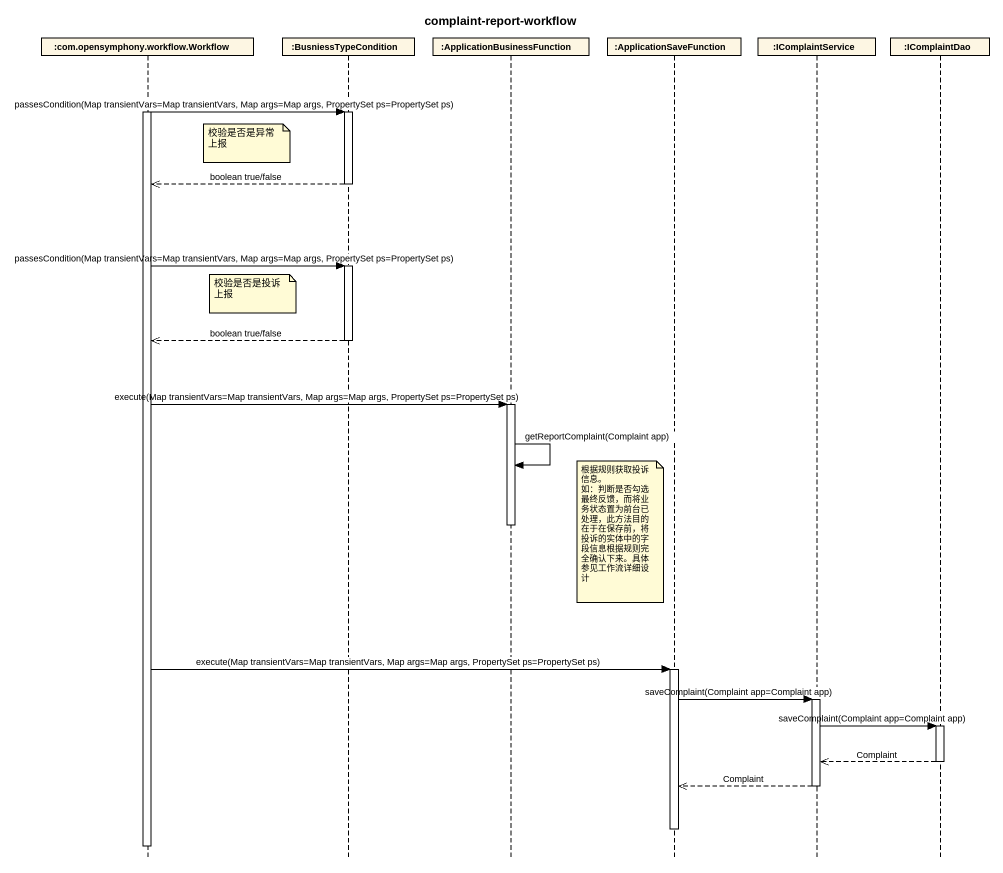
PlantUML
@startuml
title complaint-report-workflow
hide footbox
participant ":com.opensymphony.workflow.Workflow" as com_opensymphony_workflow
participant ":BusniessTypeCondition" as BusniessTypeCondition
participant ":ApplicationBusinessFunction" as ApplicationBusinessFunction
participant ":ApplicationSaveFunction" as ApplicationSaveFunction
participant ":IComplaintService" as IComplaintService
participant ":IComplaintDao" as IComplaintDao

activate com_opensymphony_workflow
com_opensymphony_workflow -> BusniessTypeCondition : passesCondition(Map transientVars=Map transientVars, Map args=Map args, PropertySet ps=PropertySet ps)
activate BusniessTypeCondition
note right of com_opensymphony_workflow : 校验是否是异常上报
BusniessTypeCondition -->> com_opensymphony_workflow : boolean true/false
deactivate BusniessTypeCondition
com_opensymphony_workflow -> BusniessTypeCondition : passesCondition(Map transientVars=Map transientVars, Map args=Map args, PropertySet ps=PropertySet ps)
activate BusniessTypeCondition
note left of BusniessTypeCondition : 校验是否是投诉上报
BusniessTypeCondition -->> com_opensymphony_workflow : boolean true/false
deactivate BusniessTypeCondition
com_opensymphony_workflow -> ApplicationBusinessFunction : execute(Map transientVars=Map transientVars, Map args=Map args, PropertySet ps=PropertySet ps)
activate ApplicationBusinessFunction
ApplicationBusinessFunction -> ApplicationBusinessFunction : getReportComplaint(Complaint app)
deactivate ApplicationBusinessFunction
note left of ApplicationSaveFunction
  根据规则获取投诉信息。
  如：判断是否勾选最终反馈，而将业务状态置为前台已处理，此方法目的在于在保存前，将投诉的实体中的字段信息根据规则完全确认下来。具体参见工作流详细设计
end note
com_opensymphony_workflow -> ApplicationSaveFunction : execute(Map transientVars=Map transientVars, Map args=Map args, PropertySet ps=PropertySet ps)
activate ApplicationSaveFunction
ApplicationSaveFunction -> IComplaintService : saveComplaint(Complaint app=Complaint app)
activate IComplaintService
IComplaintService -> IComplaintDao : saveComplaint(Complaint app=Complaint app)
activate IComplaintDao
IComplaintDao -->> IComplaintService : Complaint
deactivate IComplaintDao
IComplaintService -->> ApplicationSaveFunction : Complaint
deactivate IComplaintService
deactivate ApplicationSaveFunction
deactivate com_opensymphony_workflow
@enduml
